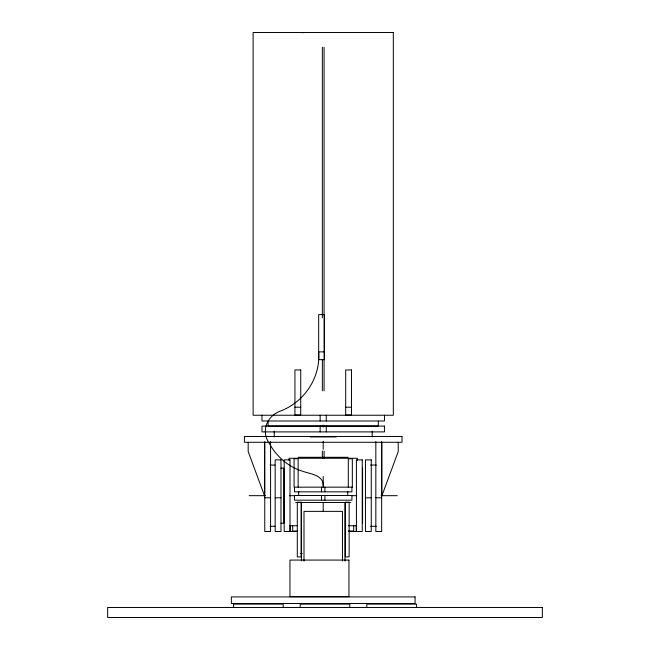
<?xml version="1.0" encoding="UTF-8"?>
<svg xmlns="http://www.w3.org/2000/svg" width="650" height="650" viewBox="0 0 650 650"><rect width="100%" height="100%" fill="white"/><g stroke="black" fill="none" stroke-linecap="round" stroke-linejoin="round"><path stroke-width="0.97" d="M324.496 351.886L318.679 351.886C320.58 377.398 304.907 401.107 281.523 410.686C267.093 415.391 260.536 430.511 269.303 443.495C276.396 456.308 288.169 466.781 302.274 471.136C309.944 474.029 323.277 474.679 323.213 485.599M294.921 407.209L300.739 407.209M345.686 407.209L351.504 407.209M310.253 436.946L336.164 436.946M298.285 457.291L348.14 457.291M270.075 465.059L274.926 465.059M370.533 465.059L376.35 465.059M280.938 468.114L283.847 468.114L283.847 523.234L280.938 523.234M249.129 495.674L265.371 495.674M289.721 495.674L294.799 495.674M351.626 495.674L356.704 495.674M381.054 495.674L397.288 495.674M264.761 497.802L270.579 497.802M275.161 497.802L280.979 497.802M365.446 497.802L371.264 497.802M375.838 497.802L381.656 497.802M295.652 502.474L350.773 502.474M290.062 525.736L297.091 525.736M348.327 525.736L356.363 525.736M270.075 526.289L274.926 526.289M370.533 526.289L376.35 526.289M297.172 531.017L292.695 531.017L292.695 525.98M348.359 531.017L353.73 531.017L353.73 525.98M297.172 531.481L290.16 531.481L290.16 525.428M348.254 531.481L356.265 531.481L356.265 525.428M300.276 553.499L302.274 553.499M416.423 607.474L416.423 604.126L366.844 604.126L366.844 607.474M398.231 442.317L398.231 451.579L381.818 495.999L381.818 442.317M384.451 415.179L384.451 420.997L261.974 420.997L261.974 415.179M381.656 441.642L381.656 531.481L375.838 531.481L375.838 441.642M378.324 421.2L378.324 426.051L268.101 426.051L268.101 421.2M372.198 431.129L372.198 436.946M362.578 468.114L362.578 523.234M357.362 460.289L357.362 458.274L289.055 458.274L289.055 460.289M352.332 487.24L352.332 458.77L348.294 458.77L348.294 487.24M349.789 607.474L349.789 604.126L300.211 604.126L300.211 607.474M347.766 491.433L347.766 495.162M344.996 502.515L344.996 561.023M342.444 561.096L342.444 511.371L303.997 511.371L303.997 561.096M326.276 415.179L326.276 420.997M326.276 426.083L326.276 431.901M324.919 487.167L324.919 491.839M324.919 495.511L324.919 500.175M324.074 47.239L324.074 390.837M324.074 451.043L324.074 458.104M323.213 425.051L323.213 427.074M323.213 441.212L323.213 449.296M323.213 476.442L323.213 487.451M323.213 502.45L323.213 511.452M322.351 47.239L322.351 317.866M322.351 359.418L322.351 390.837M322.351 451.043L322.351 458.104M321.506 487.167L321.506 491.839M321.506 495.511L321.506 500.175M320.149 415.179L320.149 420.997M320.149 426.083L320.149 431.901M301.429 502.515L301.429 561.023M298.659 491.433L298.659 495.162M298.131 487.24L298.131 458.77L294.084 458.77L294.084 487.24M283.156 607.474L283.156 604.126L233.578 604.126L233.578 607.474M274.219 431.129L274.219 436.946M270.579 441.642L270.579 531.481L264.761 531.481L264.761 441.642M264.607 442.317L264.607 495.999L248.186 451.579L248.186 442.317M302.77 32.882A2.145 2.145 0 0 1 302.738 32.5M393.315 32.5L253.11 32.5L253.11 415.236L393.315 415.236L393.315 32.5M324.496 314.632L318.679 314.632L318.679 359.653L324.496 359.653L324.496 314.632M300.739 369.956L294.921 369.956L294.921 414.976L300.739 414.976L300.739 369.956M351.504 369.956L345.686 369.956L345.686 414.976L351.504 414.976L351.504 369.956M384.451 426.083L261.974 426.083L261.974 431.901L384.451 431.901L384.451 426.083M402.009 436.467L244.416 436.467L244.416 442.284L402.009 442.284L402.009 436.467M280.979 459.867L275.161 459.867L275.161 531.481L280.979 531.481L280.979 459.867M290.006 459.867L284.188 459.867L284.188 531.481L290.006 531.481L290.006 459.867M362.237 459.867L356.419 459.867L356.419 531.481L362.237 531.481L362.237 459.867M371.264 459.867L365.446 459.867L365.446 531.481L371.264 531.481L371.264 459.867M351.934 487.167L294.491 487.167L294.491 491.839L351.934 491.839L351.934 487.167M351.934 495.511L294.491 495.511L294.491 500.175L351.934 500.175L351.934 495.511M301.129 502.223L297.302 502.223L297.302 556.912L301.129 556.912L301.129 502.223M349.139 502.223L345.312 502.223L345.312 556.912L349.139 556.912L349.139 502.223M348.944 560.072L289.957 560.072L289.957 596.668L348.944 596.668L348.944 560.072M415.074 596.903L231.351 596.903L231.351 603.492L415.074 603.492L415.074 596.903M542.336 607.474L107.664 607.474L107.664 617.5L542.336 617.5L542.336 607.474"/></g></svg>
